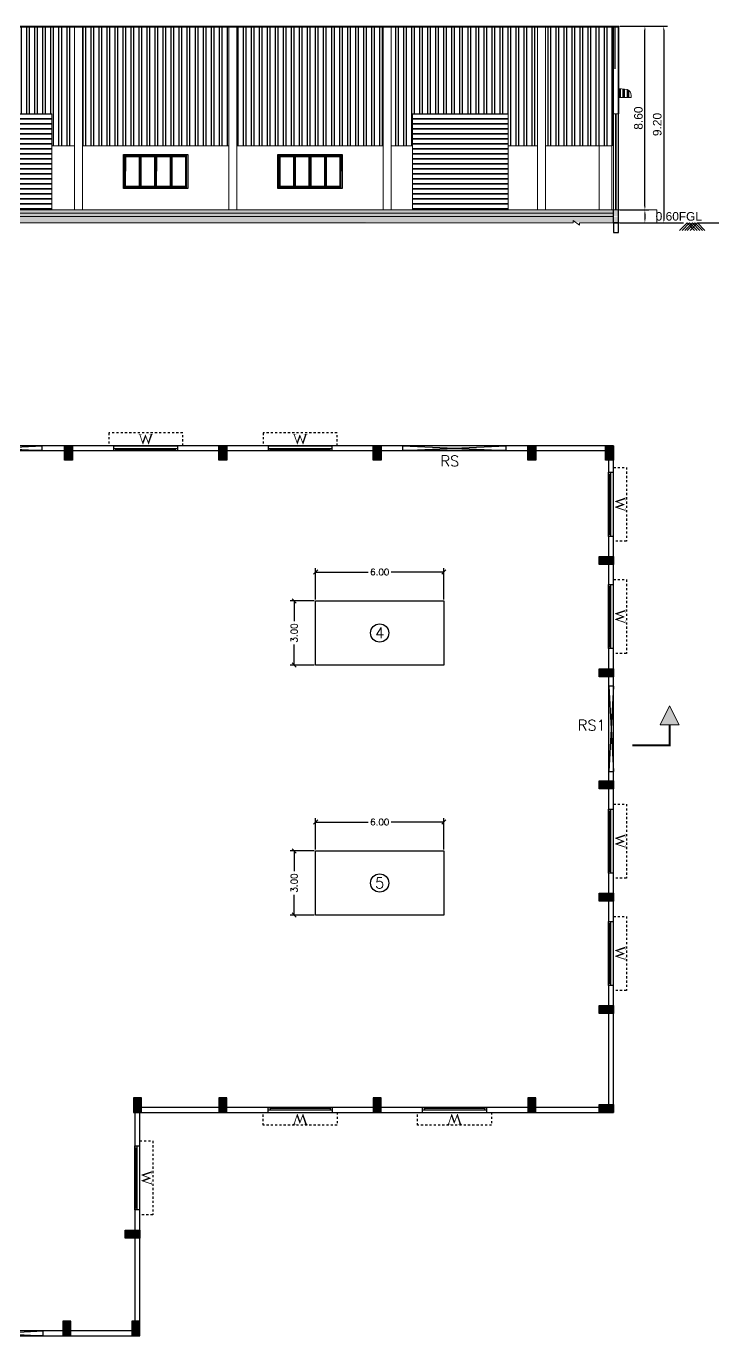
# Model space of a CAD drawing. Header units: metres. Extents: x 6804 to 7881, y 412 to 705.
# Drawn here: x 7581.6 to 7614, y 462 to 523.3 of the extents above; entities that cross this region are included whole.
import ezdxf
from ezdxf.enums import TextEntityAlignment as Align

# ---------------------------------------------------------------- set-up
doc = ezdxf.new("R2010")
doc.units = ezdxf.units.M
doc.header["$LTSCALE"] = 5
doc.header["$PDSIZE"] = -1
doc.linetypes.add('CONTINOUS', pattern=[0])
doc.linetypes.add('HIDDEN', pattern=[0.375, 0.25, -0.125])
doc.layers.get('0').update_dxf_attribs({"color": 8, "linetype": 'CONTINUOUS'})
doc.layers.get('DEFPOINTS').update_dxf_attribs({"color": 8, "linetype": 'CONTINUOUS'})
for name, color, linetype in [('BLK_2_COVERED_AREA', 140, 'CONTINUOUS'), ('BLK_2_FLR_0_BLT_UP_AREA', 45, 'CONTINUOUS'), ('BLK_2_FLR_0_CARPET_AREA', 14, 'CONTINUOUS'), ('BLK_2_FLR_0_REGULAR_ROOM_1', 4, 'CONTINUOUS'), ('BLK_2_HT_OF_BLDG', 5, 'CONTINUOUS'), ('BLK_2_PLINTH_HEIGHT', 7, 'CONTINUOUS'), ('col', 8, 'CONTINUOUS'), ('DIM', 8, 'CONTINUOUS'), ('HATCH', 8, 'CONTINUOUS'), ('JSC-C-Partion Wall', 8, 'CONTINUOUS'), ('JSC-H-Dimension', 8, 'CONTINUOUS'), ('L4', 8, 'CONTINUOUS'), ('S.NO', 6, 'CONTINUOUS'), ('Steel', 1, 'CONTINUOUS'), ('TEXT NOTES', 200, 'CONTINUOUS'), ('thin', 1, 'CONTINUOUS'), ('WALL', 3, 'CONTINUOUS'), ('WINDOW', 5, 'CONTINUOUS')]:
    doc.layers.add(name, color=color, linetype=linetype)
for name, color, linetype, lineweight in [('C_ARCH_TEXT', 7, 'CONTINUOUS', 5), ('JSC-F-Hatch', 8, 'CONTINUOUS', 13), ('others', 8, 'CONTINUOUS', 15), ('SLAB', 10, 'CONTINUOUS', 20), ('THIN LINES', 117, 'CONTINUOUS', 5)]:
    doc.layers.add(name, color=color, linetype=linetype, lineweight=lineweight)
doc.styles.add('1', font='arial.ttf')
doc.styles.add('KK', font='arial.ttf')
doc.styles.add('ROMANS', font='romans')
doc.styles.add('ROMANTIC', font='romantic.ttf')
doc.styles.get("Standard").update_dxf_attribs({"font": 'arial.ttf'})
doc.dimstyles.new('FSO 100', dxfattribs={"dimtxt": 0.5, "dimasz": 0.5, "dimexe": 0.18, "dimexo": 0.0625, "dimgap": 0.09, "dimtad": 0, "dimzin": 0, "dimdsep": 46, "dimtxsty": 'ROMANS', "dimblk": 'OBLIQUE', "dimcen": 0.01, "dimclrd": 256, "dimclre": 256, "dimclrt": 7, "dimaunit": 1, "dimadec": 3, "dimazin": 0, "dimtfac": 1, "dimtofl": 0, "dimtmove": 1, "dimatfit": 3, "dimfxl": 0, "dimtolj": 1, "dimtzin": 0, "dimarcsym": 0})
doc.dimstyles.get("Standard").update_dxf_attribs({"dimtxt": 0.4, "dimasz": 0.18, "dimexe": 0.18, "dimexo": 0.0625, "dimgap": 0.1, "dimtad": 1, "dimtoh": 1, "dimzin": 0, "dimdsep": 46, "dimtxsty": '1', "dimcen": 0.09, "dimadec": 0, "dimazin": 0, "dimtfac": 1, "dimtofl": 0, "dimtmove": 2, "dimatfit": 3, "dimfxl": 0, "dimtolj": 1, "dimtzin": 0, "dimarcsym": 0})
pattern_1 = [(50, (738.06501, 671.480145), (0.0910923345, -0.0079695428), [0.009525, -0.104775]), (355, (738.06501, 671.480145), (-0.0176217107, 0.0955284226), [0.00762, -0.0838202921]), (100.4514447, (738.0726, 671.47948), (0.0734706235, 0.087558876), [0.0080950044, -0.0890451223]), (46.1842, (738.06501, 671.50554), (0.1355395204, -0.021021164), [0.0142875, -0.1571625]), (96.6355576, (738.0763, 671.50379), (0.118702067, 0.1237130623), [0.0121425116, -0.133567804]), (351.1841512, (738.06501, 671.50554), (0.118702067, 0.1237130623), [0.0114299835, -0.125729866]), (21, (738.07771, 671.499195), (0.0758071956, -0.0511325991), [0.009525, -0.104775]), (326, (738.07771, 671.499195), (0.0309010142, 0.092093983), [0.00762, -0.08382]), (71.451445, (738.08403, 671.49493), (0.1067082096, 0.0409613844), [0.0080950044, -0.0890449688]), (37.5, (738.06501, 671.480145), (0.00154430163, 0.04227751944), [0, -0.082804, 0, -0.08509, 0, -0.0841375]), (7.5, (738.06501, 671.480145), (0.03340983126, 0.0500902874), [0, -0.048514, 0, -0.080899, 0, -0.0320675]), (327.5, (738.03669, 671.480145), (0.06779529758, -0.002864372), [0, -0.03175, 0, -0.09906, 0, -0.131445]), (317.5, (738.02399, 671.480145), (0.0740645907, 0.0127132455), [0, -0.041275, 0, -0.065786, 0, -0.093345])]

# ---------------------------------------------------------------- blocks, each defined once
blk = doc.blocks.new('MFC1')
at = {"color": 252}
for p, q in [((-24, 60), (-96, 60)), ((-60, 96), (-60, 24)), ((96, 60), (24, 60)), ((60, 96), (60, 24)), ((-24, -60), (-96, -60)), ((-60, -24), (-60, -96)), ((96, -60), (24, -60)), ((60, -24), (60, -96))]:
    blk.add_line(p, q, dxfattribs=at)
at = {"color": 1}
for p, q in [((-3, 0), (3, 0)), ((0, -6.2), (0, 6.2))]:
    blk.add_line(p, q, dxfattribs=at)
blk.add_lwpolyline([(-137.5, 175), (137.5, 175), (137.5, -175), (-137.5, -175)], close=True)
for centre in [(-60, 60), (60, 60), (-60, -60), (60, -60)]:
    blk.add_circle(centre, 18)
at = {"layer": 'Steel'}
for points in [[(-112.5, 150), (-112.5, 162), (112.5, 162), (112.5, 150), (-112.5, 150)], [(-112.5, 150), (-112.5, 162), (112.5, 162), (112.5, 150), (-112.5, 150)], [(-112.5, 150), (-112.5, 162), (112.5, 162), (112.5, 150), (-112.5, 150)], [(-112.5, 150), (-112.5, 162), (112.5, 162), (112.5, 150), (-112.5, 150)], [(-112.5, 150), (-112.5, 162), (112.5, 162), (112.5, 150), (-112.5, 150)], [(-112.5, 150), (-112.5, 162), (112.5, 162), (112.5, 150), (-112.5, 150)], [(-112.5, 150), (-112.5, 162), (112.5, 162), (112.5, 150), (-112.5, 150)], [(-112.5, 150), (-112.5, 162), (112.5, 162), (112.5, 150), (-112.5, 150)], [(-112.5, 150), (-112.5, 162), (112.5, 162), (112.5, 150), (-112.5, 150)], [(-112.5, 150), (-112.5, 162), (112.5, 162), (112.5, 150), (-112.5, 150)], [(-112.5, 150), (-112.5, 162), (112.5, 162), (112.5, 150), (-112.5, 150)], [(-112.5, 150), (-112.5, 162), (112.5, 162), (112.5, 150), (-112.5, 150)], [(-112.5, 150), (-112.5, 162), (112.5, 162), (112.5, 150), (-112.5, 150)], [(-112.5, 150), (-112.5, 162), (112.5, 162), (112.5, 150), (-112.5, 150)], [(-112.5, 150), (-112.5, 162), (112.5, 162), (112.5, 150), (-112.5, 150)], [(-112.5, 150), (-112.5, 162), (112.5, 162), (112.5, 150), (-112.5, 150)], [(-112.5, 150), (-112.5, 162), (112.5, 162), (112.5, 150), (-112.5, 150)], [(-112.5, 150), (-112.5, 162), (112.5, 162), (112.5, 150), (-112.5, 150)], [(-112.5, 150), (-112.5, 162), (112.5, 162), (112.5, 150), (-112.5, 150)], [(-112.5, 150), (-112.5, 162), (112.5, 162), (112.5, 150), (-112.5, 150)], [(-112.5, 150), (-112.5, 162), (112.5, 162), (112.5, 150), (-112.5, 150)], [(-112.5, 150), (-112.5, 162), (112.5, 162), (112.5, 150), (-112.5, 150)], [(-3, 150), (3, 150), (3, -150), (-3, -150), (-3, 150)], [(-3, 150), (3, 150), (3, -150), (-3, -150), (-3, 150)], [(-3, 150), (3, 150), (3, -150), (-3, -150), (-3, 150)], [(-3, 150), (3, 150), (3, -150), (-3, -150), (-3, 150)], [(-3, 150), (3, 150), (3, -150), (-3, -150), (-3, 150)], [(-3, 150), (3, 150), (3, -150), (-3, -150), (-3, 150)], [(-3, 150), (3, 150), (3, -150), (-3, -150), (-3, 150)], [(-3, 150), (3, 150), (3, -150), (-3, -150), (-3, 150)], [(-3, 150), (3, 150), (3, -150), (-3, -150), (-3, 150)], [(-3, 150), (3, 150), (3, -150), (-3, -150), (-3, 150)], [(-3, 150), (3, 150), (3, -150), (-3, -150), (-3, 150)], [(-3, 150), (3, 150), (3, -150), (-3, -150), (-3, 150)], [(-3, 150), (3, 150), (3, -150), (-3, -150), (-3, 150)], [(-3, 150), (3, 150), (3, -150), (-3, -150), (-3, 150)], [(-3, 150), (3, 150), (3, -150), (-3, -150), (-3, 150)], [(-3, 150), (3, 150), (3, -150), (-3, -150), (-3, 150)], [(-3, 150), (3, 150), (3, -150), (-3, -150), (-3, 150)], [(-3, 150), (3, 150), (3, -150), (-3, -150), (-3, 150)], [(-3, 150), (3, 150), (3, -150), (-3, -150), (-3, 150)], [(-3, 150), (3, 150), (3, -150), (-3, -150), (-3, 150)], [(-3, 150), (3, 150), (3, -150), (-3, -150), (-3, 150)], [(-3, 150), (3, 150), (3, -150), (-3, -150), (-3, 150)], [(-112.5, -150), (-112.5, -162), (112.5, -162), (112.5, -150), (-112.5, -150)], [(-112.5, -150), (-112.5, -162), (112.5, -162), (112.5, -150), (-112.5, -150)], [(-112.5, -150), (-112.5, -162), (112.5, -162), (112.5, -150), (-112.5, -150)], [(-112.5, -150), (-112.5, -162), (112.5, -162), (112.5, -150), (-112.5, -150)], [(-112.5, -150), (-112.5, -162), (112.5, -162), (112.5, -150), (-112.5, -150)], [(-112.5, -150), (-112.5, -162), (112.5, -162), (112.5, -150), (-112.5, -150)], [(-112.5, -150), (-112.5, -162), (112.5, -162), (112.5, -150), (-112.5, -150)], [(-112.5, -150), (-112.5, -162), (112.5, -162), (112.5, -150), (-112.5, -150)], [(-112.5, -150), (-112.5, -162), (112.5, -162), (112.5, -150), (-112.5, -150)], [(-112.5, -150), (-112.5, -162), (112.5, -162), (112.5, -150), (-112.5, -150)], [(-112.5, -150), (-112.5, -162), (112.5, -162), (112.5, -150), (-112.5, -150)], [(-112.5, -150), (-112.5, -162), (112.5, -162), (112.5, -150), (-112.5, -150)], [(-112.5, -150), (-112.5, -162), (112.5, -162), (112.5, -150), (-112.5, -150)], [(-112.5, -150), (-112.5, -162), (112.5, -162), (112.5, -150), (-112.5, -150)], [(-112.5, -150), (-112.5, -162), (112.5, -162), (112.5, -150), (-112.5, -150)], [(-112.5, -150), (-112.5, -162), (112.5, -162), (112.5, -150), (-112.5, -150)], [(-112.5, -150), (-112.5, -162), (112.5, -162), (112.5, -150), (-112.5, -150)], [(-112.5, -150), (-112.5, -162), (112.5, -162), (112.5, -150), (-112.5, -150)], [(-112.5, -150), (-112.5, -162), (112.5, -162), (112.5, -150), (-112.5, -150)], [(-112.5, -150), (-112.5, -162), (112.5, -162), (112.5, -150), (-112.5, -150)], [(-112.5, -150), (-112.5, -162), (112.5, -162), (112.5, -150), (-112.5, -150)], [(-112.5, -150), (-112.5, -162), (112.5, -162), (112.5, -150), (-112.5, -150)]]:
    blk.add_lwpolyline(points, dxfattribs=at)
blk = doc.blocks.new('wsdefsegr')
at = {"layer": 'HATCH'}
h = blk.add_hatch(color=256, dxfattribs=at)
h.dxf.hatch_style = 1
h.paths.add_polyline_path([(9068, -5301), (9443, -5301), (9443, -4621), (9068, -4621)])
at = {"layer": 'col', "color": 5}
blk.add_lwpolyline([(9068, -4621), (9443, -4621), (9443, -5301), (9068, -5301)], close=True, dxfattribs=at)
blk.add_blockref('MFC1', (9255, -5036))
blk = doc.blocks.new('WINDOW')
at = {"layer": 'WINDOW'}
for p, q in [((3000, 30), (0, 30)), ((0, -200), (0, 30)), ((3000, 30), (3000, -200)), ((3000, -101), (0, -101)), ((3000, -200), (0, -200)), ((100, -200), (100, -101)), ((2900, -200), (2900, -101))]:
    blk.add_line(p, q, dxfattribs=at)
at = {"layer": 'WINDOW', "color": 253, "linetype": 'HIDDEN', "ltscale": 12}
blk.add_lwpolyline([(-230, 30), (-230, 630), (3230, 630), (3230, 30)], dxfattribs=at)
at = {"layer": 'WINDOW', "const_width": 30}
blk.add_lwpolyline([(100, -150), (2900, -150)], dxfattribs=at)
at = {"linetype": 'CONTINOUS', "ltscale": 2, "style": 'ROMANTIC'}
blk.add_text('W', height=480, dxfattribs=at).set_placement((1154, 106))
at = {"linetype": 'CONTINOUS', "ltscale": 2}
blk.add_text('ASDFASDF', height=0.55, dxfattribs=at).set_placement((284, -754))
blk = doc.blocks.new('viewA')
blk.add_hatch(color=256).paths.add_polyline_path([(5.5, 2.5), (5.5, -2.5), (10.5, 0)])
at = {"const_width": 0.5}
blk.add_lwpolyline([(5.5, 0), (0, 0), (0, -10)], dxfattribs=at)
blk.add_lwpolyline([(5.5, 2.5), (10.5, 0), (5.5, -2.5)], close=True)
blk = doc.blocks.new('*D133')
at = {"layer": 'BLK_2_PLINTH_HEIGHT', "color": 0, "lineweight": -2, "ltscale": 400}
for p, q in [((7609.387, 514.681), (7610.741, 514.681)), ((7610.561, 514.501), (7610.561, 514.261)), ((7609.387, 514.081), (7610.741, 514.081))]:
    blk.add_line(p, q, dxfattribs=at)
at = {"layer": 'BLK_2_PLINTH_HEIGHT', "color": 0, "ltscale": 400}
for points in [[(7610.531, 514.501), (7610.591, 514.501), (7610.561, 514.681)], [(7610.531, 514.261), (7610.591, 514.261), (7610.561, 514.081)]]:
    blk.add_solid(points, dxfattribs=at)
at = {"layer": 'DEFPOINTS', "color": 0, "ltscale": 400}
for p in [(7609.325, 514.681), (7609.325, 514.081), (7610.561, 514.081)]:
    blk.add_point(p, dxfattribs=at)
at = {"layer": 'BLK_2_PLINTH_HEIGHT', "color": 0, "ltscale": 400, "insert": (7611.608, 514.381), "char_height": 0.4, "attachment_point": 5, "style": '1'}
blk.add_mtext('\\A1;0.60', dxfattribs=at)
blk = doc.blocks.new('*D134')
at = {"layer": 'BLK_2_HT_OF_BLDG', "color": 0, "lineweight": -2}
for p, q in [((7609.392, 523.281), (7611.623, 523.281)), ((7611.443, 523.101), (7611.443, 514.261)), ((7609.387, 514.081), (7611.623, 514.081))]:
    blk.add_line(p, q, dxfattribs=at)
at = {"layer": 'BLK_2_HT_OF_BLDG', "color": 0}
for points in [[(7611.413, 523.101), (7611.473, 523.101), (7611.443, 523.281)], [(7611.413, 514.261), (7611.473, 514.261), (7611.443, 514.081)]]:
    blk.add_solid(points, dxfattribs=at)
at = {"layer": 'DEFPOINTS', "color": 0}
for p in [(7609.33, 523.281), (7609.325, 514.081), (7611.443, 514.081)]:
    blk.add_point(p, dxfattribs=at)
at = {"layer": 'BLK_2_HT_OF_BLDG', "color": 0, "insert": (7611.139, 518.681), "char_height": 0.4, "attachment_point": 5, "rotation": 90, "style": '1'}
blk.add_mtext('\\A1;9.20', dxfattribs=at)
blk = doc.blocks.new('A$C6A8C6AF3')
at = {"layer": 'JSC-H-Dimension', "linetype": 'ByBlock'}
for p, q in [((-131, -80), (-53, 0)), ((-105, -80), (-27, 0)), ((-78, -80), (0, 0)), ((24, -80), (-54, 0)), ((-50, -80), (28, 0)), ((53, -80), (-26, 0)), ((-23, -80), (55, 0)), ((78, -80), (0, 0)), ((107, -80), (28, 0)), ((134, -80), (55, 0))]:
    blk.add_line(p, q, dxfattribs=at)
blk = doc.blocks.new('*D135')
at = {"layer": 'BLK_2_FLR_0_REGULAR_ROOM_1', "color": 0, "lineweight": -2}
for p, q in [((7609.387, 523.281), (7610.741, 523.281)), ((7610.561, 514.861), (7610.561, 523.101)), ((7609.387, 514.681), (7610.741, 514.681))]:
    blk.add_line(p, q, dxfattribs=at)
at = {"layer": 'BLK_2_FLR_0_REGULAR_ROOM_1', "color": 0}
for points in [[(7610.531, 523.101), (7610.591, 523.101), (7610.561, 523.281)], [(7610.531, 514.861), (7610.591, 514.861), (7610.561, 514.681)]]:
    blk.add_solid(points, dxfattribs=at)
at = {"layer": 'DEFPOINTS', "color": 0}
for p in [(7609.325, 523.281), (7610.561, 523.281), (7609.325, 514.681)]:
    blk.add_point(p, dxfattribs=at)
at = {"layer": 'BLK_2_FLR_0_REGULAR_ROOM_1', "color": 0, "insert": (7610.257, 518.981), "char_height": 0.4, "attachment_point": 5, "rotation": 90, "style": '1'}
blk.add_mtext('\\A1;8.60', dxfattribs=at)
blk = doc.blocks.new('_Oblique')
at = {"color": 0, "linetype": 'ByBlock', "lineweight": -2}
blk.add_line((-0.5, -0.5), (0.5, 0.5), dxfattribs=at)
blk = doc.blocks.new('*D126')
at = {"layer": 'DEFPOINTS', "color": 0, "ltscale": 2}
for p in [(7595.16, 496.388), (7594.16, 493.388), (7595.16, 493.388)]:
    blk.add_point(p, dxfattribs=at)
at = {"layer": 'DIM', "lineweight": -2, "ltscale": 2}
for p, q in [((7595.098, 496.388), (7593.98, 496.388)), ((7594.16, 496.388), (7594.16, 495.435)), ((7594.16, 493.388), (7594.16, 494.341)), ((7595.098, 493.388), (7593.98, 493.388))]:
    blk.add_line(p, q, dxfattribs=at)
at = {"layer": 'DIM', "lineweight": -2, "ltscale": 2, "xscale": 0.2, "yscale": 0.2, "zscale": 0.2}
for p, rotation in [((7594.16, 496.388), 90), ((7594.16, 493.388), 270)]:
    blk.add_blockref('_Oblique', p, dxfattribs=dict(at, rotation=rotation))
at = {"layer": 'DIM', "color": 7, "ltscale": 2, "insert": (7594.16, 494.888), "char_height": 0.3, "attachment_point": 5, "rotation": 90, "style": 'ROMANS'}
blk.add_mtext('\\A1;3.00', dxfattribs=at)
blk = doc.blocks.new('*D127')
at = {"layer": 'DEFPOINTS', "color": 0, "ltscale": 2}
for p in [(7595.16, 497.739), (7595.16, 496.388), (7601.16, 496.388)]:
    blk.add_point(p, dxfattribs=at)
at = {"layer": 'DIM', "lineweight": -2, "ltscale": 2}
for p, q in [((7595.16, 496.45), (7595.16, 497.919)), ((7595.16, 497.739), (7597.62, 497.739)), ((7601.16, 497.739), (7598.7, 497.739)), ((7601.16, 496.45), (7601.16, 497.919))]:
    blk.add_line(p, q, dxfattribs=at)
at = {"layer": 'DIM', "lineweight": -2, "ltscale": 2, "xscale": 0.2, "yscale": 0.2, "zscale": 0.2}
for p, rotation in [((7595.16, 497.739), 179.9999999999479), ((7601.16, 497.739), 359.9999999999479)]:
    blk.add_blockref('_Oblique', p, dxfattribs=dict(at, rotation=rotation))
at = {"layer": 'DIM', "color": 7, "ltscale": 2, "insert": (7598.16, 497.739), "char_height": 0.3, "attachment_point": 5, "style": 'ROMANS'}
blk.add_mtext('\\A1;6.00', dxfattribs=at)
blk = doc.blocks.new('*D128')
at = {"layer": 'DEFPOINTS', "color": 0, "ltscale": 2}
for p in [(7595.16, 484.688), (7594.16, 481.688), (7595.16, 481.688)]:
    blk.add_point(p, dxfattribs=at)
at = {"layer": 'DIM', "lineweight": -2, "ltscale": 2}
for p, q in [((7595.098, 484.688), (7593.98, 484.688)), ((7594.16, 484.688), (7594.16, 483.735)), ((7594.16, 481.688), (7594.16, 482.641)), ((7595.098, 481.688), (7593.98, 481.688))]:
    blk.add_line(p, q, dxfattribs=at)
at = {"layer": 'DIM', "lineweight": -2, "ltscale": 2, "xscale": 0.2, "yscale": 0.2, "zscale": 0.2}
for p, rotation in [((7594.16, 484.688), 90), ((7594.16, 481.688), 270)]:
    blk.add_blockref('_Oblique', p, dxfattribs=dict(at, rotation=rotation))
at = {"layer": 'DIM', "color": 7, "ltscale": 2, "insert": (7594.16, 483.188), "char_height": 0.3, "attachment_point": 5, "rotation": 90, "style": 'ROMANS'}
blk.add_mtext('\\A1;3.00', dxfattribs=at)
blk = doc.blocks.new('*D129')
at = {"layer": 'DEFPOINTS', "color": 0, "ltscale": 2}
for p in [(7595.16, 486.039), (7595.16, 484.688), (7601.16, 484.688)]:
    blk.add_point(p, dxfattribs=at)
at = {"layer": 'DIM', "lineweight": -2, "ltscale": 2}
for p, q in [((7595.16, 484.75), (7595.16, 486.219)), ((7595.16, 486.039), (7597.62, 486.039)), ((7601.16, 486.039), (7598.7, 486.039)), ((7601.16, 484.75), (7601.16, 486.219))]:
    blk.add_line(p, q, dxfattribs=at)
at = {"layer": 'DIM', "lineweight": -2, "ltscale": 2, "xscale": 0.2, "yscale": 0.2, "zscale": 0.2}
for p, rotation in [((7595.16, 486.039), 179.9999999999479), ((7601.16, 486.039), 359.9999999999479)]:
    blk.add_blockref('_Oblique', p, dxfattribs=dict(at, rotation=rotation))
at = {"layer": 'DIM', "color": 7, "ltscale": 2, "insert": (7598.16, 486.039), "char_height": 0.3, "attachment_point": 5, "style": 'ROMANS'}
blk.add_mtext('\\A1;6.00', dxfattribs=at)

msp = doc.modelspace()

# ---------------------------------------------------------------- hatches: boundary and pattern name
at = {"layer": 'HATCH'}
h = msp.add_hatch(dxfattribs=at)
h.set_pattern_fill('ANSI32', color=256, angle=45)
h.set_pattern_definition([(90, (-611.71097, 5830.1109), (-0.375, 0), []), (90, (-611.58597, 5830.2359), (-0.375, 0), [])])
h.paths.add_polyline_path([(7584.259, 517.681), (7591.104, 517.681), (7591.104, 521.281), (7584.259, 521.281)])
h.paths.add_polyline_path([(7591.479, 517.681), (7598.324, 517.681), (7598.324, 521.281), (7591.479, 521.281)])
h.paths.add_polyline_path([(7598.699, 517.681), (7599.699, 517.681), (7599.699, 519.181), (7604.17, 519.181), (7604.17, 517.681), (7605.543, 517.681), (7605.543, 521.281), (7598.699, 521.281)])
h.paths.add_polyline_path([(7543.18, 517.681), (7544.18, 517.681), (7544.18, 519.181), (7548.651, 519.181), (7548.651, 517.681), (7549.651, 517.681), (7549.651, 521.281), (7543.18, 521.281)])
h.paths.add_polyline_path([(7550.026, 517.681), (7556.498, 517.681), (7556.498, 521.281), (7550.026, 521.281)])
h.paths.add_polyline_path([(7556.873, 517.681), (7563.344, 517.681), (7563.344, 521.281), (7556.873, 521.281)])
h.paths.add_polyline_path([(7563.719, 517.681), (7564.72, 517.681), (7564.72, 519.181), (7569.191, 519.181), (7569.191, 517.681), (7570.191, 517.681), (7570.191, 521.281), (7563.719, 521.281)])
h.paths.add_polyline_path([(7570.566, 517.681), (7571.566, 517.681), (7571.566, 519.181), (7576.038, 519.181), (7576.038, 517.681), (7577.038, 517.681), (7577.038, 521.281), (7570.566, 521.281)])
h.paths.add_polyline_path([(7577.413, 517.681), (7578.363, 517.681), (7578.363, 519.181), (7582.834, 519.181), (7582.834, 517.681), (7583.884, 517.681), (7583.884, 521.281), (7577.413, 521.281)])
h.paths.add_polyline_path([(7584.259, 521.281), (7591.104, 521.281), (7591.104, 523.231), (7584.259, 523.231)])
h.paths.add_polyline_path([(7591.479, 521.281), (7598.324, 521.281), (7598.324, 523.231), (7591.479, 523.231)])
h.paths.add_polyline_path([(7598.699, 521.281), (7605.543, 521.281), (7605.543, 523.231), (7598.699, 523.231)])
h.paths.add_polyline_path([(7543.18, 521.281), (7549.651, 521.281), (7549.651, 523.231), (7543.18, 523.231)])
h.paths.add_polyline_path([(7550.026, 521.281), (7556.498, 521.281), (7556.498, 523.231), (7550.026, 523.231)])
h.paths.add_polyline_path([(7563.719, 521.281), (7570.191, 521.281), (7570.191, 523.231), (7563.719, 523.231)])
h.paths.add_polyline_path([(7577.413, 521.281), (7583.884, 521.281), (7583.884, 523.231), (7577.413, 523.231)])
h.paths.add_polyline_path([(7570.566, 521.281), (7577.038, 521.281), (7577.038, 523.231), (7570.566, 523.231)])
h.paths.add_polyline_path([(7556.873, 521.281), (7563.344, 521.281), (7563.344, 523.231), (7556.873, 523.231)])
h.paths.add_polyline_path([(7609.095, 517.681), (7609.095, 521.281), (7605.918, 521.281), (7605.918, 517.681)])
h.paths.add_polyline_path([(7609.345, 521.281), (7609.345, 523.231), (7605.918, 523.231), (7605.918, 521.281)])
h = msp.add_hatch(dxfattribs=at)
h.set_pattern_fill('ANSI32', color=256, scale=0.02, angle=45)
h.set_pattern_definition([(90, (5638.2561, 3646.43986), (-0.1905, 1e-16), []), (90, (5638.3196, 3646.50336), (-0.1905, 1e-16), [])])
h.paths.add_polyline_path([(7609.345, 519.949), (7609.925, 519.949), (7609.925, 520.036, 0.318708), (7609.724, 520.32), (7609.345, 520.363), (7609.345, 519.949)])
h = msp.add_hatch(dxfattribs=at)
h.set_pattern_fill('JIS_LC_8', color=256, scale=0.03, angle=135)
h.set_pattern_definition([(180, (7578.36261, 519.18078), (0, -0.234), []), (180, (7578.35413, 519.18926), (0, -0.234), [])])
h.paths.add_polyline_path([(7582.834, 519.181), (7578.363, 519.181), (7578.363, 514.681), (7582.834, 514.681)])
h = msp.add_hatch(dxfattribs=at)
h.set_pattern_fill('JIS_LC_8', color=256, scale=0.03, angle=135)
h.set_pattern_definition([(180, (7599.69854, 519.18078), (0, -0.234), []), (180, (7599.69006, 519.18926), (0, -0.234), [])])
h.paths.add_polyline_path([(7604.17, 519.181), (7599.699, 519.181), (7599.699, 514.681), (7604.17, 514.681)])
at = {"layer": 'HATCH', "ltscale": 2}
h = msp.add_hatch(dxfattribs=at)
h.set_pattern_fill('AR-CONC', color=256, scale=0.0005)
h.set_pattern_definition(pattern_1)
h.paths.add_polyline_path([(7609.325, 514.531), (7609.325, 514.681), (7534.237, 514.681), (7534.237, 514.531)])
h = msp.add_hatch(dxfattribs=at)
h.set_pattern_fill('AR-CONC', color=256, scale=0.0005)
h.set_pattern_definition(pattern_1)
h.paths.add_polyline_path([(7609.325, 514.381), (7609.325, 514.531), (7534.237, 514.531), (7534.237, 514.381)])
at = {"layer": 'HATCH'}
h = msp.add_hatch(dxfattribs=at)
h.set_pattern_fill('EARTH', color=256, scale=0.03, angle=49)
h.set_pattern_definition([(49, (5381.82401, 2841.67069), (-0.01879293, 0.26875142), [0.1905, -0.1905]), (49, (5381.7701, 2841.71755), (-0.01879293, 0.26875142), [0.1905, -0.1905]), (49, (5381.71618, 2841.76442), (-0.01879293, 0.26875142), [0.1905, -0.1905]), (139, (5381.71383, 2841.79801), (-0.26875142, -0.01879293), [0.1905, -0.1905]), (139, (5381.7607, 2841.85193), (-0.26875142, -0.01879293), [0.1905, -0.1905]), (139, (5381.80757, 2841.90584), (-0.26875142, -0.01879293), [0.1905, -0.1905])])
h.paths.add_polyline_path([(7609.325, 514.117), (7609.325, 514.345), (7542.902, 514.381), (7534.237, 514.381), (7534.237, 514.081), (7541.653, 514.081), (7541.653, 514.186), (7541.95, 513.976), (7541.95, 514.081), (7542.902, 514.081), (7542.902, 514.186), (7543.2, 513.976), (7543.2, 514.081), (7543.422, 514.081)])

# ---------------------------------------------------------------- linework, layer by layer
at = {"layer": 'BLK_2_COVERED_AREA', "ltscale": 400}
msp.add_lwpolyline([(7609.095, 472.45), (7609.095, 503.65), (7533.945, 503.65), (7533.945, 462), (7586.945, 462), (7586.945, 472.45), (7609.095, 472.45)], dxfattribs=at)
at = {"layer": 'BLK_2_FLR_0_BLT_UP_AREA', "color": 45, "ltscale": 400}
msp.add_lwpolyline([(7609.095, 472.45), (7609.095, 503.65), (7533.945, 503.65), (7533.945, 462), (7586.945, 462), (7586.945, 472.45), (7609.095, 472.45)], dxfattribs=at)
at = {"layer": 'BLK_2_FLR_0_CARPET_AREA', "linetype": 'ByBlock', "lineweight": -2}
msp.add_lwpolyline([(7534.175, 503.42), (7608.865, 503.42), (7608.865, 472.68), (7586.715, 472.68), (7586.715, 462.23), (7534.175, 462.23)], close=True, dxfattribs=at)
at = {"layer": 'BLK_2_FLR_0_REGULAR_ROOM_1', "color": 4, "linetype": 'ByBlock', "lineweight": -2}
msp.add_lwpolyline([(7534.175, 503.42), (7608.865, 503.42), (7608.865, 472.68), (7586.715, 472.68), (7586.715, 462.23), (7534.175, 462.23)], close=True, dxfattribs=at)
at = {"layer": 'DIM'}
for p, q in [((7609.33, 519.181), (7609.33, 523.281)), ((7609.345, 519.223), (7609.345, 523.281))]:
    msp.add_line(p, q, dxfattribs=at)
at = {"layer": 'DIM', "ltscale": 10}
for p, q in [((7609.198, 514.681), (7609.198, 519.181)), ((7609.222, 514.681), (7609.222, 519.181)), ((7609.325, 514.681), (7609.325, 519.181)), ((7609.33, 519.181), (7609.345, 519.181))]:
    msp.add_line(p, q, dxfattribs=at)
at = {"layer": 'DIM', "ltscale": 15}
msp.add_line((7609.345, 519.181), (7609.345, 519.223), dxfattribs=at)
at = {"layer": 'DIM', "color": 0, "linetype": 'CONTINOUS'}
for centre in [(7598.16, 494.888), (7598.16, 483.188)]:
    msp.add_circle(centre, 0.427, dxfattribs=at)
at = {"layer": 'JSC-C-Partion Wall', "linetype": 'HIDDEN'}
msp.add_line((7611.12, 514.081), (7614.015, 514.081), dxfattribs=at)
at = {"layer": 'L4', "linetype": 'CONTINOUS', "ltscale": 2}
msp.add_lwpolyline([(7534.175, 503.42), (7608.865, 503.42), (7608.865, 472.68), (7586.715, 472.68), (7586.715, 462.23), (7534.175, 462.23)], close=True, dxfattribs=at)
at = {"layer": 'others', "color": 3}
for p, q in [((7543.107, 523.281), (7609.345, 523.281)), ((7543.107, 523.231), (7609.33, 523.231)), ((7583.884, 514.681), (7583.884, 523.281)), ((7584.259, 514.681), (7584.259, 523.281)), ((7591.104, 514.681), (7591.104, 523.281)), ((7591.479, 514.681), (7591.479, 523.281)), ((7598.324, 514.681), (7598.324, 523.281)), ((7598.699, 514.681), (7598.699, 523.281)), ((7605.543, 514.681), (7605.543, 523.281)), ((7605.918, 514.681), (7605.918, 523.281)), ((7609.022, 514.681), (7609.022, 523.281)), ((7582.834, 517.681), (7583.884, 517.681)), ((7584.259, 517.681), (7591.104, 517.681)), ((7591.479, 517.681), (7598.324, 517.681)), ((7598.699, 517.681), (7599.699, 517.681)), ((7604.17, 517.681), (7605.543, 517.681)), ((7605.918, 517.681), (7609.022, 517.681)), ((7609.325, 514.681), (7534.237, 514.681)), ((7609.095, 514.531), (7534.237, 514.531)), ((7609.095, 514.381), (7534.237, 514.381)), ((7582.372, 503.42), (7582.372, 503.65)), ((7585.719, 503.42), (7585.719, 503.65)), ((7588.719, 503.42), (7588.719, 503.65)), ((7592.939, 503.42), (7592.939, 503.65)), ((7595.939, 503.42), (7595.939, 503.65)), ((7599.236, 503.42), (7599.236, 503.65)), ((7604.081, 503.42), (7604.081, 503.65)), ((7608.865, 502.408), (7608.865, 502.97)), ((7608.865, 502.408), (7609.095, 502.408)), ((7608.865, 498.469), (7608.865, 499.408)), ((7608.865, 499.408), (7609.095, 499.408)), ((7608.865, 497.155), (7608.865, 498.094)), ((7608.865, 497.155), (7609.095, 497.155)), ((7608.865, 493.215), (7608.865, 494.155)), ((7608.865, 494.155), (7609.095, 494.155)), ((7608.867, 492.404), (7608.867, 492.84)), ((7592.939, 472.45), (7592.939, 472.68)), ((7595.939, 472.45), (7595.939, 472.68)), ((7600.158, 472.45), (7600.158, 472.68)), ((7603.158, 472.45), (7603.158, 472.68)), ((7586.715, 470.887), (7586.945, 470.887)), ((7586.715, 467.887), (7586.945, 467.887)), ((7582.422, 462), (7582.422, 462.23))]:
    msp.add_line(p, q, dxfattribs=at)
for points in [[(7582.372, 503.65), (7585.719, 503.65)], [(7582.372, 503.42), (7585.719, 503.42)], [(7588.619, 503.65), (7593.039, 503.65)], [(7588.619, 503.42), (7593.039, 503.42)], [(7595.839, 503.65), (7599.236, 503.65)], [(7595.839, 503.42), (7599.236, 503.42)], [(7604.081, 503.65), (7607.478, 503.65)], [(7604.081, 503.42), (7609.095, 503.42)], [(7609.095, 503.42), (7608.865, 503.42)], [(7609.095, 502.408), (7609.095, 503.65), (7609.095, 503.65)], [(7609.095, 497.055), (7609.095, 499.508)], [(7609.095, 492.368), (7609.095, 493.925)], [(7588.719, 472.45), (7609.095, 472.45), (7609.095, 488.44)], [(7586.715, 470.787), (7586.715, 472.68), (7608.865, 472.68), (7608.865, 488.404)], [(7582.422, 462), (7586.945, 462), (7586.945, 472.45)], [(7582.422, 462.23), (7586.715, 462.23), (7586.715, 467.887)]]:
    msp.add_lwpolyline(points, dxfattribs=at)
at = {"layer": 'S.NO', "linetype": 'CONTINOUS', "ltscale": 2}
msp.add_lwpolyline([(7609.095, 472.45), (7609.095, 503.65), (7533.945, 503.65), (7533.945, 462), (7586.945, 462), (7586.945, 472.45), (7609.095, 472.45)], dxfattribs=at)
at = {"layer": 'SLAB'}
for p, q in [((7608.422, 514.681), (7608.422, 523.231)), ((7609.095, 514.681), (7609.095, 523.231))]:
    msp.add_line(p, q, dxfattribs=at)
at = {"layer": 'TEXT NOTES', "color": 4}
for points in [[(7595.16, 496.388), (7601.16, 496.388), (7601.16, 493.388), (7595.16, 493.388)], [(7595.16, 484.688), (7601.16, 484.688), (7601.16, 481.688), (7595.16, 481.688)]]:
    msp.add_lwpolyline(points, close=True, dxfattribs=at)
at = {"layer": 'thin', "linetype": 'HIDDEN', "ltscale": 0.2}
for p, q in [((7599.236, 503.42), (7599.236, 503.65)), ((7609.097, 492.404), (7608.867, 492.404))]:
    msp.add_line(p, q, dxfattribs=at)
at = {"layer": 'thin', "linetype": 'CONTINOUS', "ltscale": 0.1}
for points in [[(7582.372, 503.42), (7582.372, 503.65), (7577.9, 503.65), (7582.372, 503.42), (7577.9, 503.42), (7582.372, 503.65)], [(7604.081, 503.42), (7604.081, 503.65), (7599.236, 503.65), (7604.081, 503.42), (7599.236, 503.42), (7604.081, 503.65)], [(7608.867, 488.404), (7609.097, 488.404), (7609.097, 492.404), (7608.867, 488.404), (7608.867, 492.404), (7609.097, 488.404)], [(7582.422, 462), (7582.422, 462.23), (7577.95, 462.23), (7582.422, 462), (7577.95, 462), (7582.422, 462.23)]]:
    msp.add_lwpolyline(points, dxfattribs=at)
at = {"layer": 'THIN LINES', "linetype": 'Continuous', "lineweight": 0}
for p, q in [((7609.724, 520.32), (7609.345, 520.363)), ((7609.925, 519.949), (7609.925, 520.036))]:
    msp.add_line(p, q, dxfattribs=at)
at = {"layer": 'THIN LINES', "linetype": 'Continuous', "lineweight": 0, "extrusion": (2e-16, 1, 0)}
msp.add_line((7609.345, 519.949), (7609.925, 519.949), dxfattribs=at)
at = {"layer": 'THIN LINES'}
for p, q in [((7578.363, 519.181), (7582.834, 519.181)), ((7582.834, 514.681), (7582.834, 519.181)), ((7599.699, 519.181), (7604.17, 519.181)), ((7599.699, 514.681), (7599.699, 519.181)), ((7604.17, 514.681), (7604.17, 519.181)), ((7609.095, 519.181), (7609.33, 519.181)), ((7607.205, 514.081), (7607.205, 514.186)), ((7607.205, 514.186), (7607.502, 513.976)), ((7609.325, 514.681), (7611.12, 514.681)), ((7611.12, 514.081), (7611.12, 514.681)), ((7543.2, 514.081), (7607.205, 514.081)), ((7607.502, 514.081), (7609.095, 514.081)), ((7607.502, 513.976), (7607.502, 514.081)), ((7609.26, 514.081), (7611.12, 514.081))]:
    msp.add_line(p, q, dxfattribs=at)
at = {"layer": 'THIN LINES', "linetype": 'Continuous', "lineweight": 0}
msp.add_arc((7609.625, 520.036), 0.3, 0, 70.70995, dxfattribs=at)
at = {"layer": 'WALL'}
for p, q in [((7609.095, 514.081), (7609.095, 514.681)), ((7609.325, 514.081), (7609.325, 514.681)), ((7609.095, 514.081), (7609.325, 514.081))]:
    msp.add_line(p, q, dxfattribs=at)
at = {"layer": 'WALL', "color": 1}
msp.add_lwpolyline([(7609.095, 513.631), (7609.325, 513.631), (7609.325, 514.081), (7609.095, 514.081)], close=True, dxfattribs=at)
at = {"layer": 'WINDOW'}
for points in [[(7586.182, 517.281), (7589.182, 517.281), (7589.182, 515.681), (7586.182, 515.681)], [(7593.401, 517.281), (7596.401, 517.281), (7596.401, 515.681), (7593.401, 515.681)], [(7586.282, 517.181), (7586.908, 517.181), (7586.906, 515.781), (7586.281, 515.781)], [(7587.007, 517.181), (7587.632, 517.181), (7587.631, 515.781), (7587.006, 515.781)], [(7587.732, 517.181), (7588.356, 517.181), (7588.356, 515.781), (7587.731, 515.781)], [(7588.456, 517.181), (7589.082, 517.181), (7589.081, 515.781), (7588.456, 515.781)], [(7593.501, 517.181), (7594.127, 517.181), (7594.126, 515.781), (7593.5, 515.781)], [(7594.226, 517.181), (7594.851, 517.181), (7594.851, 515.781), (7594.226, 515.781)], [(7594.951, 517.181), (7595.576, 517.181), (7595.575, 515.781), (7594.951, 515.781)], [(7595.676, 517.181), (7596.302, 517.181), (7596.3, 515.781), (7595.675, 515.781)]]:
    msp.add_lwpolyline(points, close=True, dxfattribs=at)
for points in [[(7589.131, 515.731), (7586.231, 515.731), (7586.232, 517.231), (7589.132, 517.231)], [(7586.958, 517.231), (7586.956, 515.731)], [(7587.682, 517.231), (7587.681, 515.731)], [(7588.406, 517.231), (7588.406, 515.731)], [(7589.131, 515.731), (7589.132, 517.231)], [(7596.35, 515.731), (7593.45, 515.731), (7593.451, 517.231), (7596.351, 517.231)], [(7594.177, 517.231), (7594.176, 515.731)], [(7594.901, 517.231), (7594.901, 515.731)], [(7595.626, 517.231), (7595.625, 515.731)], [(7596.35, 515.731), (7596.351, 517.231)]]:
    msp.add_lwpolyline(points, dxfattribs=at)

# ---------------------------------------------------------------- block references
at = {"layer": 'C_ARCH_TEXT', "xscale": -0.1750000000000114, "yscale": 0.1750000000000114, "zscale": 0.175, "rotation": 270}
msp.add_blockref('viewA', (7611.718, 489.634), dxfattribs=at)
at = {"layer": 'JSC-F-Hatch', "linetype": 'ByBlock', "xscale": -0.0045000000000073, "yscale": 0.0045000000000073, "zscale": 0.0045}
msp.add_blockref('A$C6A8C6AF3', (7612.779, 514.081), dxfattribs=at)
at = {"layer": 'others', "color": 3, "yscale": 0.0009999999999764}
for name, p, xscale, zscale in [('WINDOW', (7588.719, 503.62), -0.0009999999999764, 0.001), ('WINDOW', (7595.939, 503.62), -0.0009999999999764, 0.001), ('wsdefsegr', (7574.354, 508.271), 0.0009999999999764, 0.0009999999999764), ('wsdefsegr', (7581.574, 508.271), 0.0009999999999764, 0.0009999999999764), ('wsdefsegr', (7588.793, 508.271), 0.0009999999999764, 0.0009999999999764), ('wsdefsegr', (7596.013, 508.271), 0.0009999999999764, 0.0009999999999764), ('wsdefsegr', (7599.652, 508.271), 0.0009999999999764, 0.0009999999999764)]:
    msp.add_blockref(name, p, dxfattribs=dict(at, xscale=xscale, zscale=zscale))
for name, p, xscale, zscale, rotation in [('WINDOW', (7609.065, 502.408), 0.0009999999999764, 0.0009999999999764, 270), ('wsdefsegr', (7613.716, 507.537), 0.0009999999999764, 0.0009999999999764, 270), ('WINDOW', (7609.065, 497.155), 0.0009999999999764, 0.0009999999999764, 270), ('wsdefsegr', (7613.716, 502.283), 0.0009999999999764, 0.0009999999999764, 270), ('wsdefsegr', (7613.716, 497.03), 0.0009999999999764, 0.0009999999999764, 270), ('WINDOW', (7609.065, 486.648), 0.0009999999999764, 0.0009999999999764, 270), ('wsdefsegr', (7613.716, 491.776), 0.0009999999999764, 0.0009999999999764, 270), ('WINDOW', (7609.065, 481.394), 0.0009999999999764, 0.0009999999999764, 270), ('wsdefsegr', (7613.716, 486.523), 0.0009999999999764, 0.0009999999999764, 270), ('wsdefsegr', (7577.574, 467.829), -0.0009999999999764, 0.001, 180), ('wsdefsegr', (7581.574, 467.829), -0.0009999999999764, 0.001, 180), ('WINDOW', (7595.939, 472.48), 0.0009999999999764, 0.0009999999999764, 180), ('wsdefsegr', (7588.793, 467.829), -0.0009999999999764, 0.001, 180), ('WINDOW', (7603.158, 472.48), 0.0009999999999764, 0.0009999999999764, 180), ('wsdefsegr', (7596.013, 467.829), -0.0009999999999764, 0.001, 180), ('wsdefsegr', (7613.716, 481.893), 0.0009999999999764, 0.0009999999999764, 270), ('WINDOW', (7586.915, 470.887), 0.0009999999999764, 0.0009999999999764, 270), ('wsdefsegr', (7591.566, 476.016), 0.0009999999999764, 0.0009999999999764, 270), ('wsdefsegr', (7574.281, 457.379), -0.0009999999999764, 0.001, 180), ('wsdefsegr', (7577.502, 457.379), -0.0009999999999764, 0.001, 180)]:
    msp.add_blockref(name, p, dxfattribs=dict(at, xscale=xscale, zscale=zscale, rotation=rotation))

# ---------------------------------------------------------------- texts
at = {"layer": 'DIM', "color": 0, "linetype": 'CONTINOUS', "style": 'ROMANS'}
for s, p in [('4', (7598.16, 494.888)), ('5', (7598.16, 483.188))]:
    msp.add_text(s, height=0.5, rotation=360, dxfattribs=at).set_placement(p, align=Align.MIDDLE)
at = {"layer": 'DIM', "color": 0, "ltscale": 2, "char_height": 0.5, "width": 28.6249, "attachment_point": 5, "style": 'ROMANS'}
for s, insert in [('{\\Fromans.shx|c0;RS}', (7601.44, 502.936)), ('RS1', (7608.076, 490.573))]:
    msp.add_mtext(s, dxfattribs=dict(at, insert=insert))
at = {"layer": 'TEXT NOTES', "ltscale": 0.5, "style": 'KK'}
msp.add_text('FGL', height=0.4, dxfattribs=at).set_placement((7612.143, 514.18, 0))

# ---------------------------------------------------------------- dimensions: what is measured, and where the dimension line sits
at = {"layer": 'BLK_2_FLR_0_REGULAR_ROOM_1', "color": 4}
dim = msp.add_linear_dim(base=(7610.561, 523.281), p1=(7609.325, 514.681), p2=(7609.325, 523.281), angle=90, dimstyle='Standard', dxfattribs=at)
dim.commit()
dim.dimension.update_dxf_attribs({"geometry": '*D135', "text_midpoint": (7610.257, 518.981)})
at = {"layer": 'BLK_2_HT_OF_BLDG'}
dim = msp.add_linear_dim(base=(7611.443, 514.081), p1=(7609.33, 523.281), p2=(7609.325, 514.081), angle=90, dimstyle='Standard', dxfattribs=at)
dim.commit()
dim.dimension.update_dxf_attribs({"geometry": '*D134', "text_midpoint": (7611.139, 518.681)})
at = {"layer": 'BLK_2_PLINTH_HEIGHT', "ltscale": 400}
dim = msp.add_linear_dim(base=(7610.561, 514.081), p1=(7609.325, 514.681), p2=(7609.325, 514.081), angle=90, dimstyle='Standard', override={"dimfxl": 0}, dxfattribs=at)
dim.commit()
dim.dimension.update_dxf_attribs({"geometry": '*D133', "text_midpoint": (7611.608, 514.381)})
at = {"layer": 'DIM', "color": 5, "ltscale": 2}
for p1, p2, picture, middle in [((7601.16, 496.388), (7595.16, 496.388), '*D127', (7598.16, 497.739)), ((7601.16, 484.688), (7595.16, 484.688), '*D129', (7598.16, 486.039))]:
    dim = msp.add_aligned_dim(p1=p1, p2=p2, distance=-1.352, dimstyle='FSO 100', override={"dimtxt": 0.3, "dimasz": 0.2, "dimpost": '\\X'}, dxfattribs=at)
    dim.commit()
    dim.dimension.update_dxf_attribs({"geometry": picture, "text_midpoint": middle})
for base, p1, p2, picture, middle in [((7594.16, 493.388), (7595.16, 496.388), (7595.16, 493.388), '*D126', (7594.16, 494.888)), ((7594.16, 481.688), (7595.16, 484.688), (7595.16, 481.688), '*D128', (7594.16, 483.188))]:
    dim = msp.add_linear_dim(base=base, p1=p1, p2=p2, angle=90, dimstyle='FSO 100', override={"dimtxt": 0.3, "dimasz": 0.2, "dimpost": '\\X'}, dxfattribs=at)
    dim.commit()
    dim.dimension.update_dxf_attribs({"geometry": picture, "text_midpoint": middle})

doc.saveas('drawing.dxf')
